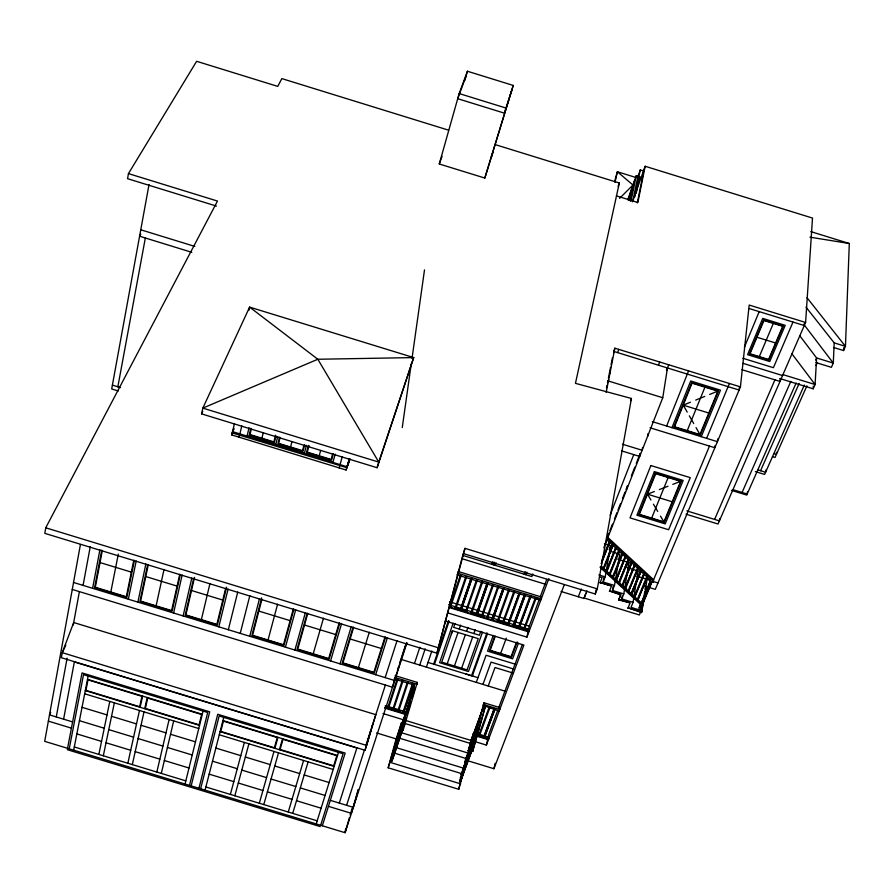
<?xml version="1.0" encoding="UTF-8"?>
<svg xmlns="http://www.w3.org/2000/svg" width="894" height="894" viewBox="0 0 894 894"><rect width="100%" height="100%" fill="white"/><g stroke="black" fill="none" stroke-linecap="round" stroke-linejoin="round"><path stroke-width="1.34" d="M810.813 231.613L849.3 243.514L845.456 346.358L843.556 350.549L833.566 347.464M843.556 350.549L843.668 347.766M806.019 307.156L834.203 342.883L833.286 363.109L831.386 367.333L815.999 362.595M780.049 378.598L813.182 388.812L813.328 386.152M686.022 514.173L718.038 524.007L805.606 322.477L812.501 218.069L645.144 166.273L632.594 201.653M804.432 323.047L804.265 325.539L749.172 308.531M776.551 452.308L776.383 454.398L773.913 453.638M780.239 378.363L779.993 381.425L741.953 369.691M765.756 470.11L765.577 472.255L758.168 469.976M747.395 491.834L747.183 494.036L733.181 489.733M739.394 387.27L739.092 390.041L613.697 351.409L614.882 348.191L740.422 386.878L655.302 589.358L644.675 586.106M740.422 386.878L749.194 305.055L805.606 322.477M719.659 518.576L719.402 520.889L686.894 510.899M717.726 438.887L717.401 441.658L652.352 421.644M715.111 445.48L714.842 447.726L650.05 427.79M345.687 828.503L345.106 832.649L349.42 817.641M402.266 427.533L411.24 363.925M412.022 358.393L424.505 269.91M640.16 610.244L652.106 581.636L652.888 582.352L653.056 581.212M652.888 582.352L653.648 579.815L607.562 537.205M639.411 611.351L628.001 607.864L641.568 612.558L641.981 609.809M642.395 607.071L642.808 604.333M644.25 594.734L644.663 591.996M645.077 589.247L645.49 586.509M645.904 583.771L646.317 581.022M641.568 612.558L643.937 599.863M644.563 595.75L647.032 579.312L637.198 576.295M647.1 577.513L637.701 600.466L647.535 576.474M600.377 566.651L640.976 603.852L650.933 579.245M644.306 574.049L643.881 573.099L644.306 574.049L634.572 597.605L634.148 596.656L634.572 597.605M640.774 570.227L631.063 593.828L631.488 594.778L641.266 570.696M637.645 567.902L628.035 591.057L628.46 591.996L638.148 568.361M642.283 610.826L631.008 607.372L633.064 602.388L637.992 570.964L626.906 567.556M634.539 565.03L635.042 565.489L634.539 565.03L624.872 588.721L625.375 589.18L635.12 565.008M631.488 594.778L640.842 571.735M603.841 547.787L662.756 397.741L667.472 367.97M625.375 589.18L624.962 588.23L634.617 564.539M622.325 586.375L621.911 585.436L622.325 586.375L632.047 562.17M647.625 436.261L648.061 433.612M633.064 602.388L621.766 598.924L622.213 596.197M627.957 559.957L618.804 582.597L619.218 583.536L628.918 559.275M621.766 598.924L623.811 593.918L628.918 562.583L617.799 559.175M625.364 557.443L616.122 580.698L625.8 556.392M618.682 599.941L620.805 594.421L609.484 590.956L620.715 594.935L618.682 599.941L630.058 602.88L627.923 608.378M216.437 206.078L127.563 178.677L128.445 173.604L217.488 201.049L45.75 527.795L44.823 533.36L436.92 653.179L464.992 548.357L597.304 588.9L595.281 594.007L463.248 553.554L436.92 653.179M622.582 553.978L622.157 553.028L612.58 576.887L612.993 577.837L622.57 553.967L622.146 553.017M618.804 582.597L628.337 559.298L628.84 559.767M642.585 447.514L642.138 450.263L622.459 444.206M623.811 593.918L612.479 590.453L614.48 585.481L619.777 554.235L609.876 551.196M609.373 574.518L619.006 550.112L609.462 574.026L609.876 574.976L619.441 551.084M612.479 590.453L613.172 586.363M615.396 548.357L606.333 571.165L606.747 572.104L616.357 547.664M627.007 488.783L627.532 485.71L626.024 489.554M603.618 569.232L603.204 568.293L603.618 569.232L613.206 544.748M609.876 574.976L609.462 574.026M614.48 585.481L603.126 582.005L604.087 576.585M603.126 582.005L605.171 576.865L610.647 545.709L604.445 543.809M606.333 571.165L615.765 547.687L616.279 548.156M609.395 591.47L611.474 585.995L600.131 582.519L610.211 585.615M601.271 563.745L609.864 541.663M595.281 594.007L596.03 589.884M597.304 588.9L631.443 398.467L575.457 383.347L619.318 183.002L495.265 144.627M80.426 544.513L44.7 741.349L345.084 832.705L406.926 642.864M149.03 184.533L111.694 388.957L118.287 390.98M56.266 716.943L67.117 658.174M73.23 625.051L79.398 591.627M117.852 386.8L145.342 238.005M83.064 585.38L90.283 546.536M561.063 591.482L583.938 598.488L585.872 593.292M63.597 719.178L74.358 661.929L356.862 748.021L339.307 803.069M92.607 588.297L99.893 549.877M101.771 550.089L94.641 587.537L126.825 597.36L134.379 560.426M102.307 550.626L95.323 587.28L126.322 596.745L133.776 560.236M67.553 748.3L82.025 672.914L209.71 711.814L191.16 785.893M69.229 748.814L83.522 674.657L207.687 712.484L189.494 785.379M73.677 750.167L88.126 676.065M606.166 392.444L614.882 348.191M110.822 592.007L118.31 554.101M606.49 387.962L606.992 385.381M608.423 378.14L608.959 375.435M609.227 374.083L610.557 367.311M611.094 364.607L612.424 357.835M637.31 202.871L644.082 169.279M645.144 166.273L637.858 202.502L616.424 195.875M636.237 193.115L639.21 178.498L641.881 179.325M128.345 599.203L136.201 560.974M632.695 201.597L637.724 177.113L640.26 169.927L644.261 171.156M634.718 197.049L640.26 169.927M98.854 754.424L109.783 701.444M630.27 200.949L634.472 180.733M630.963 201.228L636.237 175.727L640.238 176.956M103.313 755.788L114.354 702.84M629.577 200.267L632.46 186.433M137.877 602.12L145.878 563.935M147.689 564.494L139.933 601.36L172.106 611.183L180.342 574.473M148.292 564.673L140.626 601.114L171.603 610.568L179.739 574.283M540.691 599.114L541.418 596.991L457.985 571.434M456.812 574.786L540.468 600.165L540.311 600.701L541.418 596.991M449.235 607.551L528.622 631.846L528.857 631.242L529.248 629.376L448.598 604.702M447.559 612.859L526.912 637.131L529.259 626.169L539.473 598.891M156.115 605.841L164.015 569.478M540.546 599.807L536.054 598.421L524.532 629.298L523.85 628.359M530.578 597.371L530.712 596.79L519.258 627.677L518.554 626.839M466.847 760.459L493.946 768.728L495.12 763.297M524.532 629.298L524.689 628.605M201.575 413.877L202.837 408.111L249.605 307.111L413.676 357.589L377.123 467.73L201.575 413.877L202.748 411.352M529.74 597.114L529.863 596.533L518.431 627.432M127.853 763.241L139.464 710.484M140.157 707.299L142.627 696.102M499.333 710.406L499.198 710.998L485.319 706.26L472.602 751.485L470.434 750.815L484.023 702.785L500.159 707.713L499.768 709.501L483.609 704.573M525.236 595.739L524.521 594.89L513.156 625.811L513.983 626.068L525.359 595.147M519.258 627.677L530.835 596.209M132.312 764.605L144.023 711.87M144.727 708.696L147.219 697.499M614.647 181.404L617.363 171.749L636.036 177.526M615.005 182.354L617.363 171.749L632.963 185.002L628.203 200.222M524.387 595.482L524.521 594.89M519.045 593.839L520.017 593.515L508.708 624.459L507.881 624.202L518.833 593.962M475.764 741.841L486.403 745.093L488.906 733.963L497.645 710.629M513.156 625.811L524.175 595.594M488.437 739.684L476.424 736.064M477.53 733.762L489.063 737.282L488.638 739.17L477.094 735.65M513.983 626.068L525.493 594.566M173.592 613.027L182.153 575.021M495.03 709.087L484.514 737.282L483.721 737.036L493.901 709.434M484.514 737.282L494.706 709.68M248.834 310.464L249.605 307.111L317.828 359.254L378.765 462.097L377.123 467.73M513.692 592.208L514.676 591.884L503.434 622.839L502.73 622M508.708 624.459L508.842 623.867L498.628 620.682M183.114 615.932L191.83 577.971M193.685 578.317L185.203 615.184L217.343 624.995L226.595 587.157M503.434 622.839L503.568 622.258M478.67 735.494L478.804 734.902L479.463 735.74L478.67 735.494L489.119 707.288M194.546 577.401L185.896 614.927L216.862 624.381L225.668 588.319M509.2 590.822L509.334 590.241L498.159 621.229L497.455 620.38L498.159 621.229M483.162 705.612L484.023 702.785M484 705.724L484.146 705.131L469.629 744.713L470.434 744.959L469.775 744.121L483.162 707.713L482.894 708.663M350.035 458.924L346.112 470.021L231.792 434.953L234.407 423.711M156.841 772.058L169.122 719.514M472.513 746.222L459.561 781.535L460.365 781.781L471.529 751.329M461.125 778.495L460.466 777.635L461.125 778.495L471.73 749.787M464.656 766.538L463.997 765.677L464.802 765.923M465.416 763.286L464.757 762.437L476.971 729.292M466.176 760.045L465.517 759.196L466.31 759.442M470.233 743.406L401.618 722.475L396.12 738.902L388.186 767.801L458.723 789.29L460.276 782.652M468.937 751.373L468.277 750.524L479.821 719.156M468.892 747.92L469.026 747.317L469.685 748.155L468.892 747.92L481.464 713.725M469.629 744.713L469.775 744.121M458.723 789.29L463.025 774.036M471.06 740.456L473.697 732.588L473.049 735.036M465.036 768.605L465.595 766.18M239.123 437.2L241.782 425.879M503.847 589.191L503.981 588.61L492.873 619.609L492.046 619.352L502.819 589.057M461.896 775.221L461.237 774.372L474.088 739.528M161.3 773.422L173.682 720.899M201.373 619.654L209.956 583.514M492.873 619.609L503.657 589.314M249.046 427.745L247.157 435.68L333.026 462.019L335.172 454.163M250.845 428.282L249.281 434.842L274.346 442.53L275.978 435.981M251.27 429.221L249.985 434.551L273.866 441.882L275.52 435.233M497.656 587.291L497.79 586.71L486.761 617.743L487.599 618L498.774 586.386M498.506 587.548L498.64 586.967M486.761 617.743L486.906 617.151L487.599 618M261.931 438.216L263.227 432.886M481.486 616.122L492.449 585.078L493.298 585.335L482.324 616.379L481.631 615.541M482.324 616.379L482.458 615.798M218.818 626.828L228.082 589.057M185.036 784.027L203.083 711.088M476.211 614.513L487.107 583.436L487.945 583.693L477.038 614.77L476.211 614.513L487.241 582.854M477.038 614.77L487.632 584.408M228.339 629.734L237.748 592.007M275.788 444.463L277.766 436.551M279.565 437.088L277.922 443.625L302.988 451.314L304.686 444.799M279.978 438.026L278.637 443.346L302.507 450.665L303.893 445.368M470.926 612.893L471.071 612.312L471.764 613.15L470.926 612.893L481.9 581.223M198.949 788.262L217.745 714.261L345.173 753.083L322.321 825.777M200.614 788.765L219.164 715.982L343.084 753.743L320.655 825.274M240.229 633.365L249.828 595.695M477.251 580.418L466.478 611.53L465.796 610.703M466.478 611.53L466.634 610.948M290.572 447.011L291.936 441.692M470.769 579.245L460.365 609.663L461.203 609.92L471.607 579.502M205.061 790.117L223.757 717.39M249.739 636.271L259.495 598.656M261.651 597.874L251.862 635.533L283.968 645.334L293.902 609.183M261.908 599.393L252.566 635.288L283.499 644.73L293.299 608.982M455.929 608.3L455.236 607.462L455.929 608.3L466.713 576.563M304.407 453.247L306.474 445.357M308.274 445.894L306.564 452.409L331.607 460.097L333.384 453.593M309.022 445.503L307.279 452.129L331.138 459.449L332.579 454.163M460.522 574.674L449.805 606.434L450.643 606.691L449.961 605.853M268.032 640.003L277.598 604.188M319.214 455.795L320.633 450.498M230.373 794.431L244.353 742.422M234.831 795.783L248.912 743.819M416.425 685.229L417.286 682.401L395.126 675.64M394.187 678.937L414.146 685.039L414.648 683.519L400.948 729.627L403.116 730.286L417.286 682.401M402.903 712.384L403.071 711.792L403.708 712.619L402.903 712.384L412.581 683.284M388.186 767.801L401.618 722.475M391.326 760.749L391.494 760.135L392.131 760.995L391.326 760.749L402.054 728.699M392.22 757.497L392.388 756.894L393.025 757.743L392.22 757.497L403.719 723.235M393.103 754.257L393.271 753.653L393.908 754.502L393.103 754.257L405.518 717.178L405.228 718.128M395.986 744.948L396.623 745.797L395.986 744.948L405.63 715.87M397.506 742.579L396.869 741.741L397.674 741.975M398.378 739.383L397.741 738.533L398.545 738.779M401.093 730.689L400.456 729.839L401.261 730.085M401.965 727.504L401.328 726.666L402.121 726.911M402.825 724.341L402.188 723.503L402.993 723.749M403.462 719.916L405.831 712.507L405.317 714.373L384.699 708.082M285.409 647.155L295.713 609.719M339.15 467.886L342.257 456.7M397.852 710.842L398.02 710.249L398.646 711.076L397.852 710.842L407.306 682.312M294.908 650.061L305.368 612.669M346.112 470.021L349.241 458.846M347.732 465.428L349.386 459.538M307.178 613.239L297.054 649.335L329.148 659.124L339.754 623.196M307.782 613.407L297.769 649.089L328.679 658.52L339.15 622.995M392.801 709.3L392.958 708.707L393.595 709.534L392.801 709.3L402.356 680.155M471.406 749.451L471.674 748.49M472.848 744.322L473.116 743.361M475.731 734.086L475.999 733.125M480.033 718.798L480.301 717.848M475.105 739.45L475.373 738.489M472.602 751.485L485.766 705.232L485.207 706.729M439.267 163.982L459.17 93.557L467.417 71.241L513.223 85.433L484.827 178.062L439.267 163.982L442.072 156.282M259.327 803.225L273.977 751.441M274.86 748.323L277.967 737.326M464.846 80.348L467.417 71.241M387.739 707.757L387.907 707.165L388.544 707.992L387.739 707.757L397.238 678.602M263.775 804.589L278.526 752.837M279.42 749.708L282.549 738.723M395.919 675.126L392.488 687.195L72.269 589.448M397.104 671.93L394.656 680.513L73.531 582.475M397.461 670.656L398.545 666.823M358.248 789.447L351.398 813.328L328.433 806.343M358.349 789.905L353.342 807.349L330.322 800.342M313.224 653.805L323.472 618.201M350.169 815.026L352.057 808.478M365.043 750.267L375.826 714.675L73.699 622.526L62.245 652.665L61.328 657.716L365.043 750.267L371.133 729.213L366.059 744.959M372.697 724.386L366.607 745.428L62.245 652.665L65.832 645.155M330.556 660.945L341.564 623.733M409.743 702.863L410.022 701.913L397.584 739.137M404.535 723.481L404.814 722.531L393.025 757.743M409.05 708.193L409.329 707.243L407.172 713.669M413.542 692.995L413.821 692.045L411.665 698.505M288.259 812.031L303.58 760.459M292.707 813.384L308.128 761.844M484.827 178.062L513.223 85.433M340.055 663.84L351.219 626.683M353.085 627.029L342.212 663.124L374.284 672.914L385.582 637.198M353.622 627.42L342.938 662.879L373.826 672.31L384.979 636.997M358.382 667.594L369.3 632.214M316.219 823.922L338.502 752.346M375.67 674.713L387.393 637.735M385.169 677.618L397.037 640.685M346.604 805.293L364.372 750.2M371.524 728.007L385.381 685.027M400.009 662.13L405.999 643.714M511.703 90.484L504.317 113.125L457.717 98.698L465.986 76.325M397.528 670.601L406.602 642.741M388.544 707.992L397.886 679.429M393.595 709.534L402.993 680.993L402.188 680.747M398.646 711.076L408.279 681.966M414.47 663.482L419.856 647.256M403.864 712.037L412.961 684.826M403.708 712.619L413.229 684.111M419.744 665.102L425.186 648.832M404.423 714.094L404.602 713.535L384.878 707.523M404.96 712.227L406.736 712.172M402.032 724.095L414.514 686.748M401.171 727.258L412.737 692.738M400.3 730.443L409.933 701.723M396.701 742.333L407.351 710.596M412.425 695.744L414.604 689.24M395.83 745.551L405.429 716.932M408.815 708.294L410.391 703.477M397.238 743.875L402.088 729.415M397.059 744.49L401.875 730.186M393.908 754.502L402.144 729.985M404.58 722.631L405.887 718.72M392.131 760.995L403.306 727.638M463.684 552.257L464.992 548.357M426.416 667.136L431.824 651.1M450.643 606.691L461.215 575.512L460.365 575.255M433.679 664.13L448.486 620.592M434.45 664.365L449.146 621.185M455.091 608.054L465.718 576.887M453.135 623.174L439.613 662.689L468.456 671.517L482.503 632.17M452.509 630.762L441.748 662.119L467.093 669.874L478.223 638.64L452.509 630.762L451.358 634.103M460.365 609.663L471.06 578.53M461.203 609.92L471.909 578.787M455.035 623.442L453.671 627.376L479.419 635.243L480.816 631.332M447.212 663.795L458.041 632.449M459.225 629.074L460.578 625.141M465.651 611.284L476.413 580.161M618.123 186.433L619.318 183.002M471.764 613.15L482.604 582.061L481.754 581.804M454.431 666.008L465.361 634.695M466.567 631.32L467.931 627.398M491.979 564.349L492.896 561.756M493.6 564.84L494.505 562.259M495.209 565.332L496.125 562.751M349.565 459.572L347.028 466.757L232.921 431.757M349.777 459.17L346.771 467.651L232.216 432.919M473.898 633.555L475.284 629.644M627.968 199.15L636.237 175.727M461.628 668.209L472.68 636.941M637.869 182.287L639.21 178.498M486.973 632.773L471.551 675.73L465.651 673.92M492.046 619.352L503.143 588.353M487.409 633.98L472.323 675.965L473.351 676.277M497.321 620.972L508.485 589.984M476.278 682.368L486.09 655.246L515.637 664.298M493.231 635.466L487.565 651.156L512.586 658.822L518.431 643.188M494.639 636.405L489.532 650.519L511.446 657.224L517.168 641.881M495.287 636.204L490.191 650.307L511.066 656.699L516.307 642.641M502.596 622.582L513.827 591.616M524.286 574.239L525.225 571.657M482.939 684.402L491.074 662.108L513.759 669.058M525.895 574.741L526.834 572.16M507.881 624.202L519.179 593.258M488.213 686.011L495.008 667.516L512.843 672.981M500.651 653.514L506.283 638.148M613.619 352.694L614.413 350.549M532.768 573.959L531.818 576.552L462.902 555.442M468.132 751.128L479.564 720.095M465.372 759.811L478.871 722.933M464.623 763.04L477.988 726.8M463.863 766.292L477.05 730.543M461.092 774.986L475.083 737.081M460.332 778.249L475.373 737.282M609.35 374.351L610.155 372.195M617.62 352.616L618.804 349.398M459.561 781.535L471.797 748.39M608.702 379.548L607.507 382.8L607.886 380.844L662.756 397.741M460.365 781.781L471.741 750.982M479.463 735.74L489.923 707.534M523.705 629.041L535.204 598.164M483.721 737.036L494.226 708.841M498.617 708.026L522.398 644.496M540.445 596.298L546.77 579.413M529.248 629.376L529.024 629.979L515.804 625.934M489.063 737.282L488.85 737.829L476.86 734.175M486.403 745.093L523.918 645.088L445.212 621.017M526.912 637.131L548.871 578.574M630.505 400.903L631.443 398.467M493.946 768.728L564.259 584.832M658.442 365.199L659.683 361.992M578.306 596.767L581.301 589.079M610.11 515.212L633.757 454.599M666.477 370.518L668.712 364.774M607.417 536.981L608.926 533.137M609.931 530.578L612.446 524.163M614.457 519.034L616.972 512.631M617.977 510.061L620.492 503.657M622.503 498.528L625.018 492.113M631.365 475.932L634.807 467.16M636.282 463.405L640.216 453.381L639.713 456.432L621.833 450.934M583.938 598.488L586.945 590.811M601.908 560.113L609.362 541.194L609.775 542.144M601.349 563.265L609.44 542.736M609.138 549.542L610.647 545.709M603.115 568.774L612.703 544.29L613.116 545.239M603.707 568.752L612.781 545.821M600.042 583.033L602.165 577.39L599.449 577.088M666.611 426.036L688.581 370.898M671.986 427.69L690.693 380.989L720.475 390.164L701.242 436.685M613.083 577.345L622.649 553.487M627.912 565.075L628.918 562.583M621.822 585.928L631.544 561.7L631.969 562.65M622.403 585.894L631.611 563.22M651.648 518.107L668.176 477.508M687.24 430.662L704.941 387.158M628.538 591.515L637.791 568.919M636.975 573.434L637.992 570.964M630.985 594.32L640.696 570.718L641.199 571.177M663.907 521.872L680.636 481.341L655.704 473.675L639.378 514.341L663.907 521.872L660.487 516.117M699.924 434.562L717.848 391.125L692.045 383.18L674.545 426.751L699.924 434.562L696.046 427.6M634.069 597.147L643.881 573.099M634.639 597.114L643.948 574.607M647.032 579.312L650.53 580.664M706.606 438.339L729.415 383.481M744.389 347.252L759.196 311.626M639.132 607.551L640.864 603.383L634.774 597.807M638.953 608.691L640.685 604.534L600.097 567.355M640.976 603.852L650.754 580.385L606.791 539.764L607.361 538.322L653.48 580.955M640.853 607.853L651.76 581.737M709.49 446.084L652.922 581.402L657.995 582.955M640.707 611.753L639.355 614.971L584.028 597.974M759.297 356.617L773.332 323.404M793 322.063L773.399 367.691L742.813 358.259M714.608 519.414L774.93 379.861M232.317 432.696L233.759 429.377M231.792 434.953L232.753 432.741M232.429 432.003L233.971 428.472M742.087 492.471L790.821 381.369M796.129 383.001L746.725 495.075L731.46 490.381M760.571 470.713L799.169 383.403M490.582 158.875L492.415 154.729M491.465 155.936L493.287 151.857M804.343 385.001L764.616 474.423L755.374 471.585M815.663 360.081L816.602 357.958L799.817 335.809M806.913 385.839L775.02 457.471L772.438 456.678M815.965 365.534L817.094 362.998M813.182 388.812L815.093 384.532L816.602 357.958L833.286 363.109L804.142 324.779M400.948 729.627L403.116 730.286M50.679 712.395L49.505 714.887L72.615 721.916M140.771 234.15L139.587 236.228L191.819 252.32M128.445 173.604L196.624 61.295L277.755 86.394L281.845 78.605L448.576 130.178M470.434 750.815L472.87 751.094M619.609 198.356L632.963 185.002M687.207 412.112L683.228 405.15L690.425 402.233M695.711 400.087L704.763 396.422M709.635 394.455L717.848 391.125M650.944 500.014L647.479 494.17L654.374 491.499M659.336 489.577L668.008 486.224M672.78 484.38L680.636 481.341M809.964 237.167L849.3 243.514M82.036 707.322L107.001 714.921M111.549 716.306L136.503 723.905M141.051 725.28L165.993 732.879M170.53 734.265L195.473 741.852M215.879 748.066L240.799 755.654M245.336 757.028L270.245 764.616M274.771 765.99L299.68 773.578M304.206 774.953L329.104 782.529M79.432 720.687L104.263 728.241M108.766 729.616L133.586 737.17M138.101 738.545L162.909 746.088M167.424 747.462L192.221 755.005M212.504 761.185L237.29 768.728M241.793 770.092L266.568 777.635M271.072 779.009L295.825 786.541M300.328 787.916L325.081 795.448M48.365 721.134L71.419 728.141M76.85 733.896L101.536 741.405M106.028 742.769L130.703 750.278M135.195 751.642L159.858 759.151M164.34 760.515L189.003 768.013M209.174 774.148L233.815 781.647M238.296 783.01L262.925 790.508M267.395 791.872L292.025 799.359M296.495 800.722L321.114 808.21M74.303 746.959L185.818 780.875M205.877 786.977L317.18 820.826M67.285 749.675L320.242 826.592M461.807 558.638L545.753 584.352M457.527 573.166L541.038 598.745M449.47 601.751L529.259 626.169M457.65 608.144L466.903 610.971M472.188 612.591L484.09 616.234M492.181 618.771L493.019 619.028M513.279 625.23L514.117 625.476M449.436 606.948L528.857 631.242M45.75 527.795L438.708 647.893M428.002 662.42L477.966 677.686M100.039 562.572L131.351 572.138M145.789 576.552L177.09 586.106M190.925 590.331L222.796 600.075M258.858 611.094L290.103 620.637M304.519 625.04L335.742 634.572M349.543 638.797L381.347 648.508M401.305 659.47L505.389 691.263M483.475 704.293L484.28 704.539M394.679 677.417L416.816 684.167M385.415 705.657L405.138 711.68M385.236 706.215L401.015 711.032M474.558 733.605L473.764 733.359L474.423 734.197M471.496 738.556L472.2 738.779M382.978 713.535L402.993 719.648M405.664 720.463L471.764 740.668M468.277 750.524L469.071 750.77M399.015 731.985L467.987 753.027M397.159 737.494L465.975 758.481M376.609 732.946L396.12 738.902M464.757 762.437L465.562 762.683M394.533 747.116L463.707 768.203M392.689 752.603L461.695 773.634M461.237 774.372L462.03 774.617M459.706 780.92L460.499 781.166M390.019 762.336L460.734 783.882M87.489 679.306L202.301 714.284M222.941 720.564L337.53 755.475M85.288 690.593L199.552 725.392M220.092 731.65L334.132 766.381M84.673 693.8L198.77 728.543M219.287 734.79L333.171 769.477M140.76 229.78L194.825 246.431M683.228 405.15L708.808 413.028M647.479 494.17L672.199 501.769M112.398 385.135L120.478 387.616M598.857 574.931L605.171 576.865M618.76 599.427L628.806 602.5M459.17 93.557L505.848 108.006M637.724 177.113L641.713 178.342M834.203 342.883L845.456 346.358L807.014 297.724M756.961 337.239L775.579 342.983M783.233 374.709L815.093 384.532L791.76 353.577M743.037 363.355L782.552 375.536M403.976 718.05L404.703 718.273M601.595 566.45L641.154 602.701M616.201 580.206L615.698 579.748L625.297 555.923L625.711 556.873M637.78 599.986L637.277 599.528L647.032 576.015L647.457 576.965M604.366 569.936L608.423 573.657M611.462 576.44L619.576 583.871M625.655 589.448L629.711 593.169M653.413 504.182L657.716 511.435M689.33 415.833L693.722 423.521M87.992 679.887L85.947 690.369L139.676 706.729L141.956 696.325L87.992 679.887M147.7 698.08L145.387 708.473L199.071 724.822L201.631 714.507L147.7 698.08M223.411 721.145L220.762 731.426L274.402 747.764L277.285 737.55L223.411 721.145M283.007 739.293L280.101 749.496L333.685 765.812L336.837 755.698L283.007 739.293M413.676 357.589L378.765 462.097L202.837 408.111L317.828 359.254L413.676 357.589M650.877 465.539L630.024 517.883L668.623 529.729L690.269 477.653L650.877 465.539M654.386 471.607L636.919 515.201L665.203 523.884L683.161 480.458L654.386 471.607M655.38 473.161L638.763 514.564L664.231 522.375L681.262 481.117L655.38 473.161M691.71 382.632L673.908 426.986L700.259 435.099L718.497 390.89L691.71 382.632M749.44 350.202L747.585 354.683L769.756 361.522L785.223 325.349L762.727 318.398L749.44 350.202M763.655 319.985L749.418 353.99L768.851 359.98L783.334 326.053L763.655 319.985M763.957 320.51L750.032 353.756L768.549 359.466L782.697 326.299L763.957 320.51"/></g></svg>
